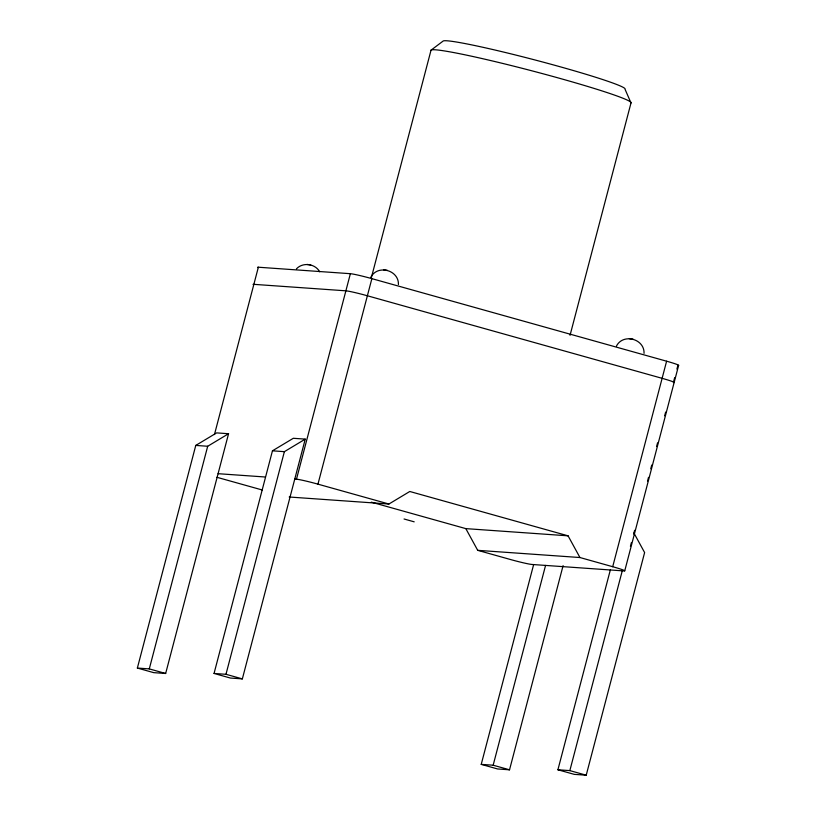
<?xml version="1.0" encoding="UTF-8"?>
<svg xmlns="http://www.w3.org/2000/svg" width="816" height="816" viewBox="0 0 816 816"><rect width="100%" height="100%" fill="white"/><g stroke="black" fill="none" stroke-linecap="round" stroke-linejoin="round"><path stroke-width="1.22" d="M137.363 668.059L195.769 445.424L216.638 432.888L228.562 433.724L165.658 673.486L153.734 672.649L137.363 668.059L149.287 668.896L165.658 673.486M149.287 668.896L207.692 446.26L228.562 433.724M214.455 434.561L258.356 267.22L350.38 273.697A17.738 0.989 14.7 0 1 371.872 278.644L666.611 361.202A17.738 0.989 14.7 0 1 677.872 365.425L676.913 369.097M214.047 673.455L272.452 450.82L293.321 438.284L305.245 439.12L242.352 678.881L230.418 678.045L214.047 673.455L225.971 674.302L242.352 678.881M225.971 674.302L284.376 451.666L305.245 439.12M294.76 479.084L296.473 479.206L350.38 273.697M371.362 277.644L431.032 50.174L443.027 41.137A94.136 5.253 14.7 0 1 537.734 60.69A94.136 5.253 14.7 0 1 624.995 89.158L631.003 102.949L570.037 335.335M296.473 479.206A17.738 0.989 14.7 0 1 317.954 484.153L371.872 278.644M563.101 565.621L509.531 769.804L497.597 768.958L481.226 764.378L533.644 564.57M481.226 764.378L493.16 765.214L545.567 565.417M633.93 533.021L644.62 552.565L586.214 775.2L574.291 774.364L557.909 769.774L610.327 569.976M371.341 502.156L465.824 528.625L477.707 550.331L510.449 559.511A17.738 0.989 14.7 0 0 531.94 564.458L623.965 570.935A17.738 0.989 14.7 0 0 612.704 566.712L666.611 361.202M557.909 769.774L569.843 770.61L622.261 570.812M630.421 546.312L631.39 542.62M633.655 534.001L634.624 530.308M647.547 481.052L648.516 477.36M650.77 468.741L651.739 465.049M656.584 446.576L657.553 442.884M664.663 415.793L665.632 412.1M673.7 381.327L674.669 377.655M624.73 570.874L678.637 365.364M370.821 277.287C377.461 264.2 399.065 270.025 398.412 284.57M616.447 346.086C623.077 332.999 644.681 338.813 644.038 353.369M296.463 268.821C302.909 261.956 315.2 263.629 319.709 271.799M289.19 497.005L388.916 504.023L409.785 491.487L568.069 535.826L579.952 557.532L612.704 566.712M195.769 445.424L207.692 446.26M272.452 450.82L284.376 451.666M218.076 473.688L265.404 477.013M465.824 528.625L568.069 535.826M477.707 550.331L579.952 557.532M383.734 269.851L387.396 270.351M307.051 264.445L310.712 264.955M629.36 338.65L633.012 339.15M317.954 484.153L388.916 504.023M404.053 518.986L414.202 521.832M216.934 477.299L262.201 489.977M569.843 770.61L586.214 775.2M493.16 765.214L509.531 769.804M253.501 284.774A17.738 0.989 14.7 0 1 253.868 284.345L345.892 290.822A17.738 0.989 14.7 0 1 367.373 295.769L662.123 378.328A17.738 0.989 14.7 0 1 673.384 382.551M257.999 267.648A17.738 0.989 14.7 0 1 258.356 267.22M431.032 50.174A103.438 5.773 14.7 0 1 535.102 71.665A103.438 5.773 14.7 0 1 631.003 102.949"/></g></svg>
